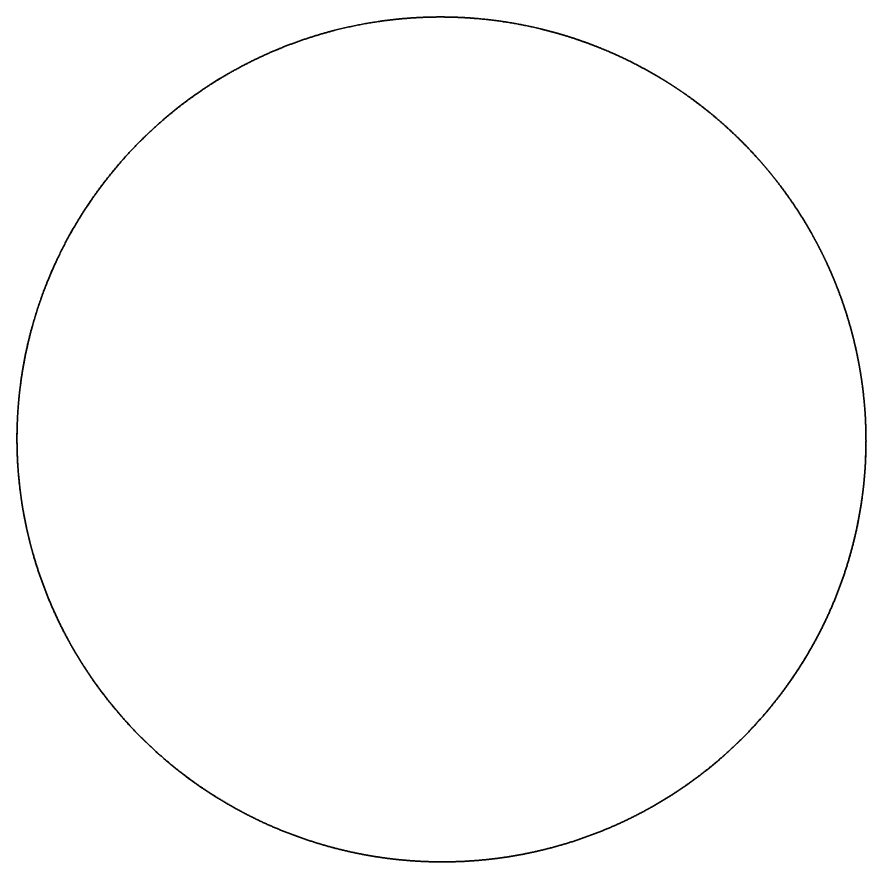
# Model space of a CAD drawing. Header units: millimetres. Extents: x 0 to 2809, y -1128 to 717.
# Drawn here: x 462.86 to 499.86, y -671.31 to -634.48 of the extents above; entities that cross this region are included whole.
import ezdxf

# ---------------------------------------------------------------- set-up
doc = ezdxf.new("R2010")
doc.units = ezdxf.units.MM
doc.layers.add('Blocks', color=7, linetype='Continuous')
doc.layers.add('Blocks$Inner', color=7, linetype='Continuous', lineweight=25, true_color=0x007f00)
doc.layers.add('Blocks$Outline', color=7, linetype='Continuous', lineweight=35, true_color=0xff3f3f)

# ---------------------------------------------------------------- blocks, each defined once
blk = doc.blocks.new('Balcony Lounge Bench w Arm Top')
at = {"layer": 'Blocks$Inner'}
blk.add_rational_spline([(211.821, 516.927), (211.294, 516.927), (210.765, 516.905), (210.235, 516.859), (209.933, 516.832), (209.63, 516.799), (209.329, 516.758), (209.029, 516.716), (208.73, 516.668), (208.434, 516.612), (207.841, 516.501), (207.256, 516.361), (206.679, 516.193), (206.103, 516.025), (205.534, 515.829), (204.973, 515.604), (204.693, 515.492), (204.415, 515.372), (204.139, 515.245), (203.862, 515.119), (203.588, 514.984), (203.319, 514.844), (202.242, 514.283), (201.235, 513.625), (200.295, 512.87), (199.824, 512.493), (199.371, 512.092), (198.936, 511.666), (198.718, 511.453), (198.505, 511.234), (198.298, 511.011), (198.092, 510.789), (197.892, 510.562), (197.697, 510.33), (196.921, 509.405), (196.239, 508.411), (195.655, 507.349), (195.362, 506.818), (195.093, 506.267), (194.854, 505.708), (194.614, 505.15), (194.404, 504.584), (194.222, 504.009), (193.857, 502.86), (193.604, 501.679), (193.467, 500.464)], [1.00000000083, 1.00000000083, 1.00000000083, 1.00000000083, 1.00000000083, 1.00000000083, 1.00000000083, 1.00000000083, 1.00000000083, 1.00000000083, 1.00000000083, 1.00000000083, 1.00000000083, 1.00000000083, 1.00000000083, 1.00000000083, 1.00000000083, 1.00000000083, 1.00000000083, 1.00000000083, 1.00000000083, 1.00000000083, 1.00000000083, 1.00000000083, 1.00000000083, 1.00000000083, 1.00000000083, 1.00000000083, 1.00000000083, 1.00000000083, 1.00000000083, 1.00000000083, 1.00000000083, 1.00000000083, 1.00000000083, 1.00000000083, 1.00000000082, 1.00000000082, 1.00000000082, 1.00000000082, 1.00000000082, 1.00000000082, 1.00000000082, 1.00000000055, 1.00000000027, 1], degree=3, knots=[188.03289, 188.03289, 188.03289, 188.03289, 190.355557, 190.355557, 190.355557, 191.690694, 191.690694, 191.690694, 193.019153, 193.019153, 193.019153, 195.661468, 195.661468, 195.661468, 198.304529, 198.304529, 198.304529, 199.633935, 199.633935, 199.633935, 200.968966, 200.968966, 200.968966, 206.26513, 206.26513, 206.26513, 208.919999, 208.919999, 208.919999, 210.254647, 210.254647, 210.254647, 211.58132, 211.58132, 211.58132, 216.874146, 216.874146, 216.874146, 219.540659, 219.540659, 219.540659, 222.18826, 222.18826, 222.18826, 227.494041, 227.494041, 227.494041, 227.494041], dxfattribs=at)
for points, knots in [([(230.065, 496.399), (230.133, 497.006), (230.171, 497.614), (230.179, 498.224), (230.187, 498.832), (230.165, 499.441), (230.113, 500.047), (230.01, 501.255), (229.791, 502.441), (229.456, 503.605), (229.289, 504.188), (229.09, 504.768), (228.866, 505.331), (228.643, 505.893), (228.392, 506.441), (228.116, 506.978), (227.839, 507.513), (227.538, 508.033), (227.211, 508.539), (226.881, 509.047), (226.527, 509.54), (226.15, 510.013), (225.397, 510.958), (224.559, 511.821), (223.637, 512.6), (223.177, 512.988), (222.699, 513.353), (222.204, 513.695), (221.955, 513.866), (221.7, 514.033), (221.443, 514.192), (221.186, 514.351), (220.925, 514.503), (220.661, 514.649), (219.608, 515.23), (218.509, 515.703), (217.363, 516.067), (217.076, 516.158), (216.787, 516.242), (216.496, 516.319), (216.204, 516.397), (215.909, 516.467), (215.613, 516.53), (215.024, 516.654), (214.431, 516.75), (213.833, 516.816), (213.164, 516.89), (212.494, 516.927), (211.821, 516.927)], [156.867223, 156.867223, 156.867223, 156.867223, 158.697567, 158.697567, 158.697567, 160.524077, 160.524077, 160.524077, 164.157507, 164.157507, 164.157507, 165.987646, 165.987646, 165.987646, 167.803754, 167.803754, 167.803754, 169.61579, 169.61579, 169.61579, 171.441179, 171.441179, 171.441179, 175.079418, 175.079418, 175.079418, 176.896219, 176.896219, 176.896219, 177.811622, 177.811622, 177.811622, 178.724287, 178.724287, 178.724287, 182.353853, 182.353853, 182.353853, 183.26424, 183.26424, 183.26424, 184.179813, 184.179813, 184.179813, 185.999419, 185.999419, 185.999419, 188.03289, 188.03289, 188.03289, 188.03289]), ([(193.35, 498.343), (193.353, 497.166), (193.467, 496.002), (193.802, 494.276), (193.941, 493.703), (194.271, 492.585), (194.461, 492.037), (194.891, 490.961), (195.132, 490.434), (195.663, 489.4), (195.954, 488.893), (196.903, 487.411), (197.619, 486.498), (198.813, 485.239), (199.231, 484.837), (200.109, 484.071), (200.571, 483.705), (201.99, 482.687), (202.989, 482.105), (204.567, 481.376), (205.107, 481.157), (206.211, 480.77), (206.77, 480.603), (208.458, 480.185), (209.602, 480.014), (211.085, 479.936), (211.409, 479.927), (211.733, 479.927)], [100.812069, 100.812069, 100.812069, 100.812069, 104.315329, 104.315329, 106.066958, 106.066958, 107.818588, 107.818588, 109.570218, 109.570218, 111.321848, 111.321848, 114.825108, 114.825108, 116.576738, 116.576738, 118.328368, 118.328368, 121.831628, 121.831628, 123.583258, 123.583258, 125.334888, 125.334888, 128.838148, 128.838148, 129.808425, 129.808425, 129.808425, 129.808425]), ([(220.08, 481.935), (220.13, 481.961), (220.168, 481.98), (220.205, 482), (221.278, 482.558), (222.287, 483.215), (223.231, 483.973), (223.704, 484.352), (224.159, 484.755), (224.593, 485.179), (225.024, 485.6), (225.434, 486.042), (225.822, 486.504), (226.211, 486.967), (226.577, 487.447), (226.919, 487.946), (227.262, 488.447), (227.585, 488.97), (227.877, 489.502), (228.462, 490.564), (228.938, 491.673), (229.305, 492.829), (229.49, 493.409), (229.646, 493.998), (229.773, 494.594), (229.9, 495.191), (229.997, 495.792), (230.065, 496.399)], [138.525178, 138.525178, 138.525178, 138.525178, 138.652624, 138.652624, 138.652624, 142.291444, 142.291444, 142.291444, 144.117194, 144.117194, 144.117194, 145.929566, 145.929566, 145.929566, 147.745972, 147.745972, 147.745972, 149.576383, 149.576383, 149.576383, 153.210231, 153.210231, 153.210231, 155.03684, 155.03684, 155.03684, 156.867223, 156.867223, 156.867223, 156.867223]), ([(211.733, 479.927), (211.959, 479.927), (212.187, 479.931), (212.414, 479.94), (212.715, 479.951), (213.015, 479.969), (213.315, 479.995), (214.514, 480.099), (215.691, 480.318), (216.847, 480.654), (217.137, 480.738), (217.426, 480.83), (217.712, 480.928), (217.998, 481.027), (218.283, 481.133), (218.564, 481.246), (219.076, 481.451), (219.577, 481.679), (220.08, 481.935)], [129.808425, 129.808425, 129.808425, 129.808425, 130.495059, 130.495059, 130.495059, 131.40552, 131.40552, 131.40552, 135.035366, 135.035366, 135.035366, 135.948092, 135.948092, 135.948092, 136.863627, 136.863627, 136.863627, 138.525178, 138.525178, 138.525178, 138.525178])]:
    blk.add_open_spline(points, degree=3, knots=knots, dxfattribs=at)
blk.add_open_spline([(193.467, 500.464), (193.387, 499.755), (193.349, 499.048), (193.35, 498.343)], degree=3, dxfattribs=at)
at = {"layer": 'Blocks$Outline'}
blk.add_rational_spline([(193.35, 498.343), (193.349, 499.048), (193.387, 499.755), (193.467, 500.464), (193.604, 501.679), (193.857, 502.86), (194.222, 504.009), (194.404, 504.584), (194.614, 505.15), (194.854, 505.708), (195.093, 506.267), (195.362, 506.818), (195.655, 507.349), (196.239, 508.411), (196.921, 509.405), (197.697, 510.33), (197.892, 510.562), (198.092, 510.789), (198.298, 511.011), (198.505, 511.234), (198.718, 511.453), (198.936, 511.666), (199.371, 512.092), (199.824, 512.493), (200.295, 512.87), (201.235, 513.625), (202.242, 514.283), (203.319, 514.844), (203.588, 514.984), (203.862, 515.119), (204.139, 515.245), (204.415, 515.372), (204.693, 515.492), (204.973, 515.604), (205.534, 515.829), (206.103, 516.025), (206.679, 516.193), (207.256, 516.361), (207.841, 516.501), (208.434, 516.612), (208.73, 516.668), (209.029, 516.716), (209.329, 516.758), (209.63, 516.799), (209.933, 516.832), (210.235, 516.859), (210.765, 516.905), (211.294, 516.927), (211.821, 516.927), (212.494, 516.927), (213.164, 516.89), (213.833, 516.816), (214.431, 516.75), (215.024, 516.654), (215.613, 516.53), (215.909, 516.467), (216.204, 516.397), (216.496, 516.319), (216.787, 516.242), (217.076, 516.158), (217.363, 516.067), (218.509, 515.703), (219.608, 515.23), (220.661, 514.649), (220.925, 514.503), (221.186, 514.351), (221.443, 514.192), (221.7, 514.033), (221.955, 513.866), (222.204, 513.695), (222.699, 513.353), (223.177, 512.988), (223.637, 512.6), (224.559, 511.821), (225.397, 510.958), (226.15, 510.013), (226.527, 509.54), (226.881, 509.047), (227.211, 508.539), (227.538, 508.033), (227.839, 507.513), (228.116, 506.978), (228.392, 506.441), (228.643, 505.893), (228.866, 505.331), (229.09, 504.768), (229.289, 504.188), (229.456, 503.605), (229.791, 502.441), (230.01, 501.255), (230.113, 500.047), (230.165, 499.441), (230.187, 498.832), (230.179, 498.224), (230.171, 497.614), (230.133, 497.006), (230.065, 496.399), (229.997, 495.792), (229.9, 495.191), (229.773, 494.594), (229.646, 493.998), (229.49, 493.409), (229.305, 492.829), (228.938, 491.673), (228.462, 490.564), (227.877, 489.502), (227.585, 488.97), (227.262, 488.447), (226.919, 487.946), (226.577, 487.447), (226.211, 486.967), (225.822, 486.504), (225.434, 486.042), (225.024, 485.6), (224.593, 485.179), (224.159, 484.755), (223.704, 484.352), (223.231, 483.973), (222.287, 483.215), (221.278, 482.558), (220.205, 482), (220.168, 481.98), (220.13, 481.961), (220.08, 481.935), (219.577, 481.679), (219.076, 481.451), (218.564, 481.246), (218.283, 481.133), (217.998, 481.027), (217.712, 480.928), (217.426, 480.83), (217.137, 480.738), (216.847, 480.654), (215.691, 480.318), (214.514, 480.099), (213.315, 479.995), (213.015, 479.969), (212.715, 479.951), (212.414, 479.94), (212.187, 479.931), (211.959, 479.927), (211.733, 479.927), (211.409, 479.927), (211.085, 479.936), (209.602, 480.014), (208.458, 480.185), (206.77, 480.603), (206.211, 480.77), (205.107, 481.157), (204.567, 481.376), (202.989, 482.105), (201.99, 482.687), (200.571, 483.705), (200.109, 484.071), (199.231, 484.837), (198.813, 485.239), (197.619, 486.498), (196.903, 487.411), (195.954, 488.893), (195.663, 489.4), (195.132, 490.434), (194.891, 490.961), (194.461, 492.037), (194.271, 492.585), (193.941, 493.703), (193.802, 494.276), (193.467, 496.002), (193.353, 497.166), (193.35, 498.343)], [1, 1, 1, 1, 1.00000000027, 1.00000000055, 1.00000000082, 1.00000000082, 1.00000000082, 1.00000000082, 1.00000000082, 1.00000000082, 1.00000000082, 1.00000000083, 1.00000000083, 1.00000000083, 1.00000000083, 1.00000000083, 1.00000000083, 1.00000000083, 1.00000000083, 1.00000000083, 1.00000000083, 1.00000000083, 1.00000000083, 1.00000000083, 1.00000000083, 1.00000000083, 1.00000000083, 1.00000000083, 1.00000000083, 1.00000000083, 1.00000000083, 1.00000000083, 1.00000000083, 1.00000000083, 1.00000000083, 1.00000000083, 1.00000000083, 1.00000000083, 1.00000000083, 1.00000000083, 1.00000000083, 1.00000000083, 1.00000000083, 1.00000000083, 1.00000000083, 1.00000000083, 1.00000000083, 1.00000000083, 1.00000000083, 1.00000000083, 1.00000000083, 1.00000000083, 1.00000000083, 1.00000000083, 1.00000000083, 1.00000000083, 1.00000000083, 1.00000000083, 1.00000000083, 1.00000000083, 1.00000000083, 1.00000000083, 1.00000000083, 1.00000000083, 1.00000000083, 1.00000000083, 1.00000000083, 1.00000000083, 1.00000000083, 1.00000000083, 1.00000000083, 1.00000000083, 1.00000000083, 1.00000000083, 1.00000000083, 1.00000000083, 1.00000000083, 1.00000000083, 1.00000000083, 1.00000000083, 1.00000000083, 1.00000000083, 1.00000000083, 1.00000000083, 1.00000000083, 1.00000000083, 1.00000000083, 1.00000000083, 1.00000000083, 1.00000000083, 1.00000000083, 1.00000000083, 1.00000000083, 1.00000000083, 1.00000000083, 1.00000000083, 1.00000000083, 1.00000000083, 1.00000000083, 1.00000000083, 1.00000000083, 1.00000000083, 1.00000000083, 1.00000000083, 1.00000000083, 1.00000000083, 1.00000000083, 1.00000000083, 1.00000000083, 1.00000000083, 1.00000000083, 1.00000000083, 1.00000000083, 1.00000000083, 1.00000000083, 1.00000000083, 1.00000000083, 1.00000000083, 1.00000000083, 1.00000000083, 1.00000000083, 1.00000000083, 1.00000000083, 1.00000000083, 1.00000000083, 1.00000000083, 1.00000000083, 1.00000000083, 1.00000000083, 1.00000000083, 1.00000000083, 1.00000000083, 1.00000000083, 1.00000000083, 1.00000000083, 1.00000000083, 1.00000000083, 1.00000000083, 1.00000000083, 1.00000000083, 1.00000000083, 1.00000000083, 1.00000000083, 1.00000000083, 1.00000000083, 1.00000000083, 1.00000000083, 1.00000000083, 1.00000000083, 1.00000000083, 1.00000000083, 1.00000000083, 1.00000000083, 1.00000000083, 1.00000000083, 1.00000000083, 1.00000000083, 1.00000000083, 1.00000000083, 1.00000000083, 1.00000000083, 1.00000000083, 1.00000000083, 1.00000000083, 1.00000000083, 1.00000000083, 1.00000000083], degree=3, knots=[-230.592352, -230.592352, -230.592352, -230.592352, -227.494041, -227.494041, -227.494041, -222.18826, -222.18826, -222.18826, -219.540659, -219.540659, -219.540659, -216.874146, -216.874146, -216.874146, -211.58132, -211.58132, -211.58132, -210.254647, -210.254647, -210.254647, -208.919999, -208.919999, -208.919999, -206.26513, -206.26513, -206.26513, -200.968966, -200.968966, -200.968966, -199.633935, -199.633935, -199.633935, -198.304529, -198.304529, -198.304529, -195.661468, -195.661468, -195.661468, -193.019153, -193.019153, -193.019153, -191.690694, -191.690694, -191.690694, -190.355557, -190.355557, -190.355557, -188.03289, -188.03289, -188.03289, -185.999419, -185.999419, -185.999419, -184.179813, -184.179813, -184.179813, -183.26424, -183.26424, -183.26424, -182.353853, -182.353853, -182.353853, -178.724287, -178.724287, -178.724287, -177.811622, -177.811622, -177.811622, -176.896219, -176.896219, -176.896219, -175.079418, -175.079418, -175.079418, -171.441179, -171.441179, -171.441179, -169.61579, -169.61579, -169.61579, -167.803754, -167.803754, -167.803754, -165.987646, -165.987646, -165.987646, -164.157507, -164.157507, -164.157507, -160.524077, -160.524077, -160.524077, -158.697567, -158.697567, -158.697567, -156.867223, -156.867223, -156.867223, -155.03684, -155.03684, -155.03684, -153.210231, -153.210231, -153.210231, -149.576383, -149.576383, -149.576383, -147.745972, -147.745972, -147.745972, -145.929566, -145.929566, -145.929566, -144.117194, -144.117194, -144.117194, -142.291444, -142.291444, -142.291444, -138.652624, -138.652624, -138.652624, -138.525178, -138.525178, -138.525178, -136.863627, -136.863627, -136.863627, -135.948092, -135.948092, -135.948092, -135.035366, -135.035366, -135.035366, -131.40552, -131.40552, -131.40552, -130.495059, -130.495059, -130.495059, -129.808425, -129.808425, -129.808425, -128.838148, -128.838148, -125.334888, -125.334888, -123.583258, -123.583258, -121.831628, -121.831628, -118.328368, -118.328368, -116.576738, -116.576738, -114.825108, -114.825108, -111.321848, -111.321848, -109.570218, -109.570218, -107.818588, -107.818588, -106.066958, -106.066958, -104.315329, -104.315329, -100.812069, -100.812069, -100.812069, -100.812069], dxfattribs=at)

msp = doc.modelspace()

# ---------------------------------------------------------------- block references
at = {"layer": 'Blocks', "rotation": 270.0000000000016}
msp.add_blockref('Balcony Lounge Bench w Arm Top', (-17.069, -441.128), dxfattribs=at)

doc.saveas('drawing.dxf')
